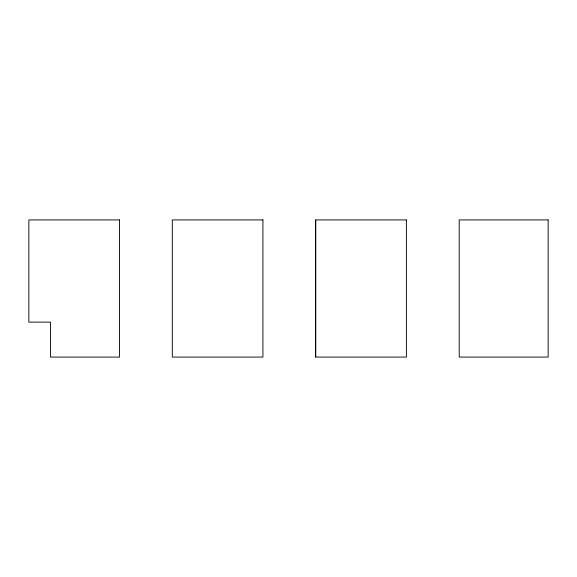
<?xml version="1.0" encoding="UTF-8"?>
<svg xmlns="http://www.w3.org/2000/svg" width="577" height="577" viewBox="0 0 577 577"><rect width="100%" height="100%" fill="white"/><g stroke="black" fill="none" stroke-linecap="round" stroke-linejoin="round"><path stroke-width="0.87" d="M315.756 219.916L315.756 357.084M119.475 219.916L28.85 219.916L28.85 322.117L50.466 322.117L50.466 357.084L119.475 357.084L119.475 219.916M262.924 219.916L172.307 219.916L172.307 357.084L262.924 357.084L262.924 219.916M406.381 219.916L315.597 219.916L315.597 357.084L406.381 357.084L406.381 219.916M548.15 219.916L459.213 219.916L459.213 357.084L548.15 357.084L548.15 219.916"/></g></svg>
